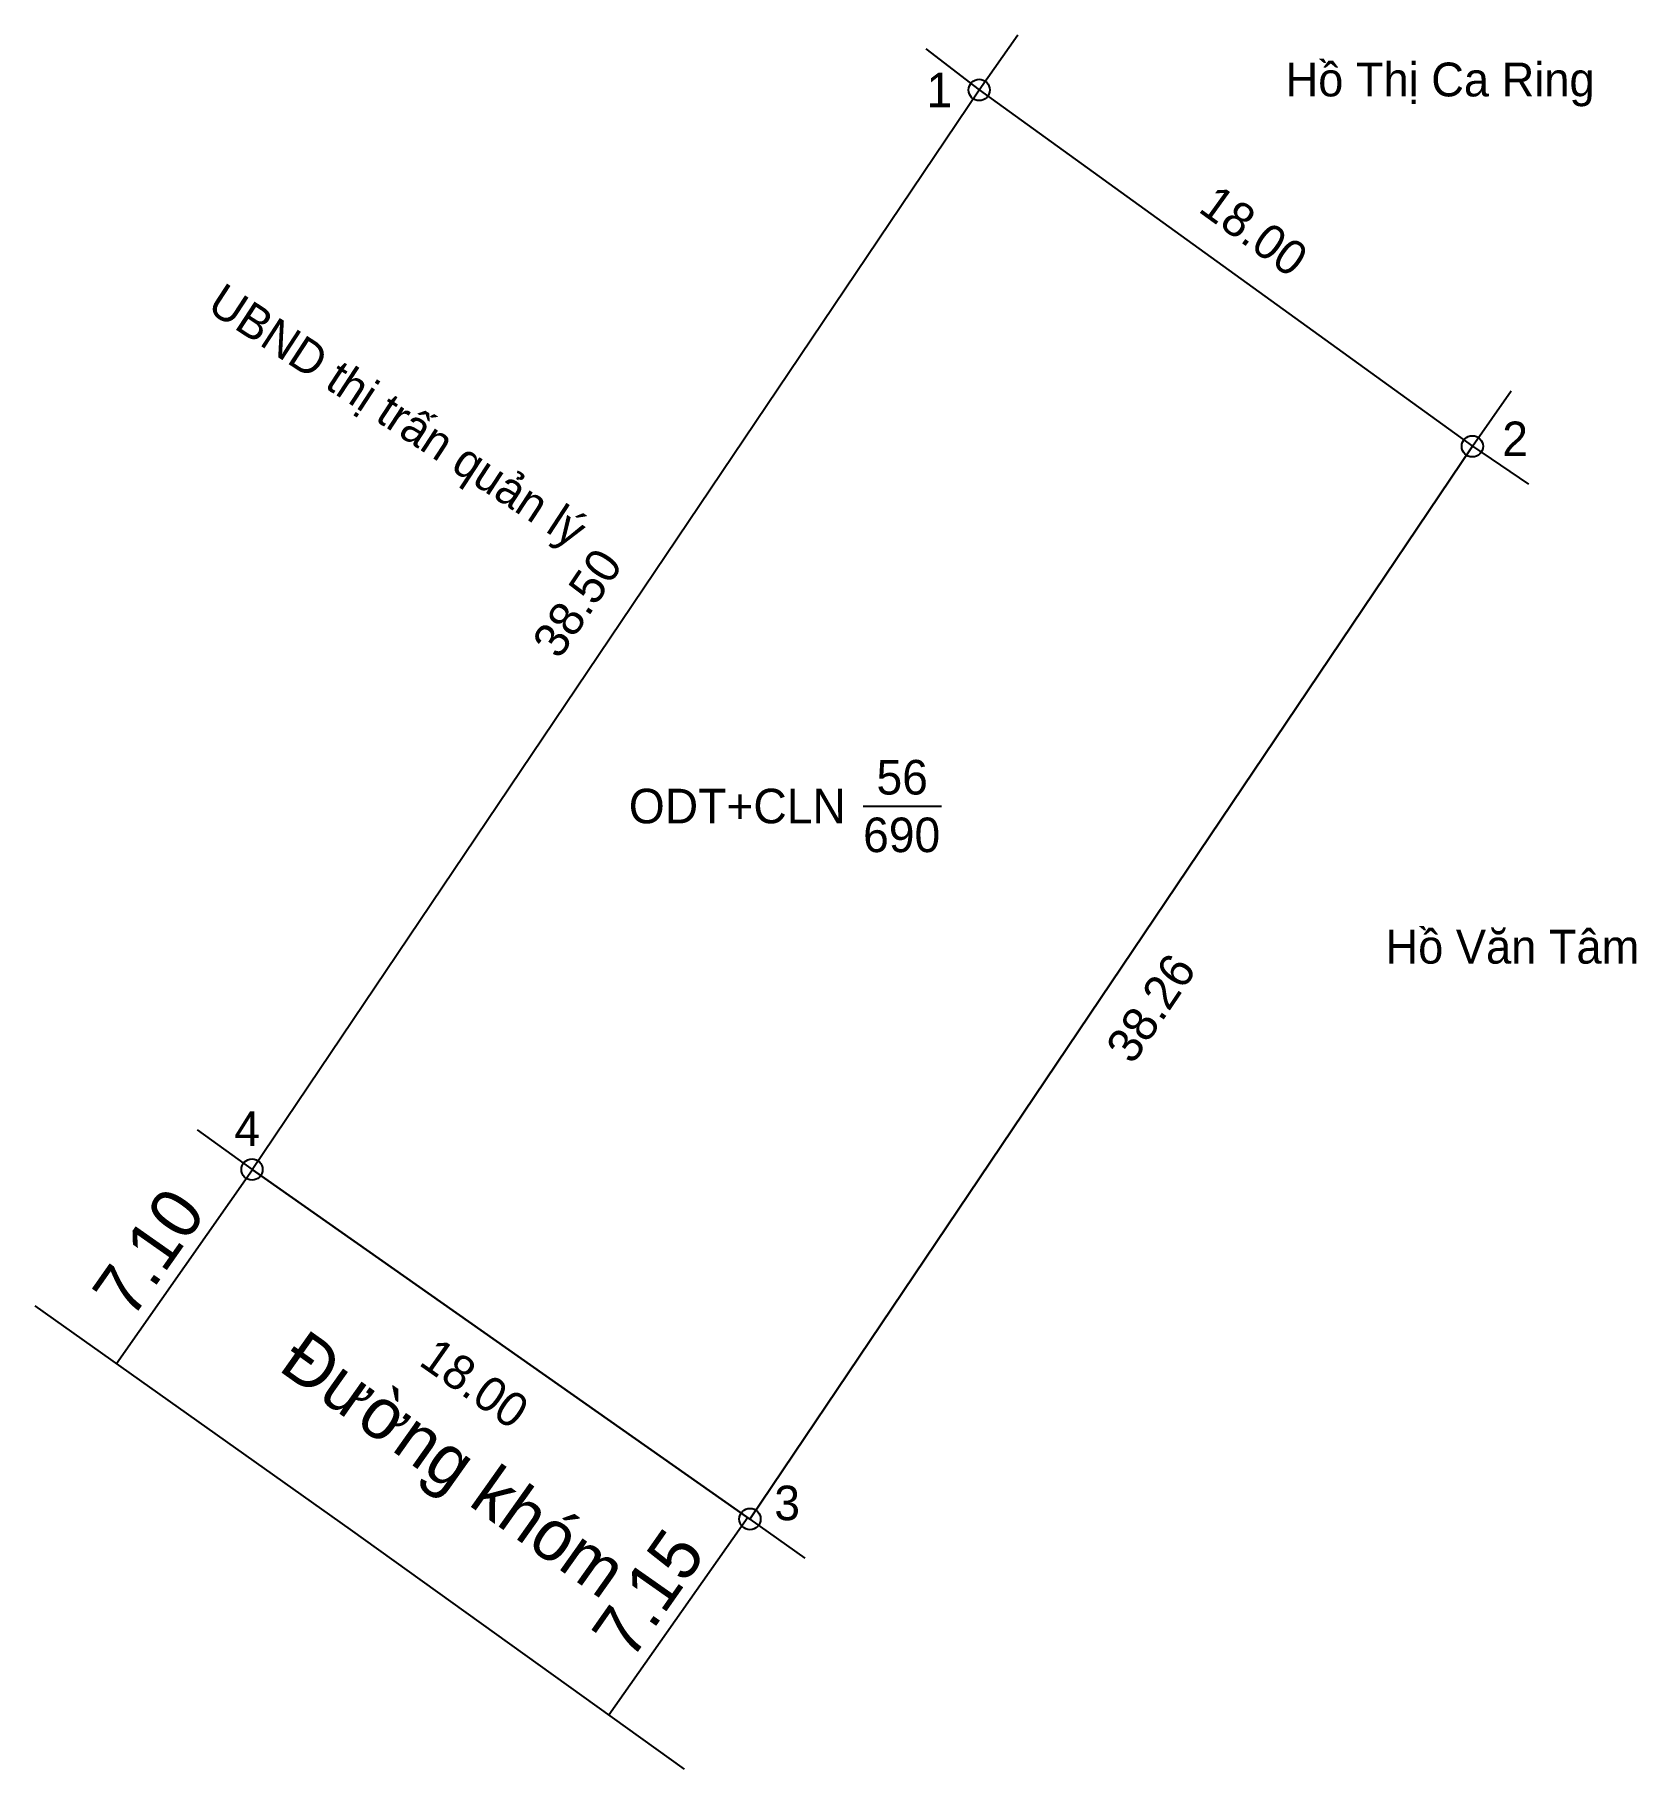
# Model space of a CAD drawing. Extents: x 535711.5 to 535758.9, y 1839165.1 to 1839216.4.
import ezdxf

# ---------------------------------------------------------------- set-up
doc = ezdxf.new("R2010")
doc.units = 0
for name, color, linetype in [('CanhThua', 7, 'Continuous'), ('ChieuDaiCanhThua', 7, 'Continuous'), ('Level 1', 7, 'Continuous'), ('Level 10', 7, 'Continuous'), ('Level 16', 7, 'Continuous'), ('MocDinhThua', 7, 'Continuous'), ('NhanDiaChinhThua', 7, 'Continuous'), ('SoHieuDinhThua', 7, 'Continuous')]:
    doc.layers.add(name, color=color, linetype=linetype)

msp = doc.modelspace()

# ---------------------------------------------------------------- linework, layer by layer
at = {"layer": 'CanhThua'}
for p, q in [((535717.96, 1839182.81), (535739.47, 1839214.74)), ((535739.47, 1839214.74), (535754.06, 1839204.2)), ((535754.06, 1839204.2), (535732.69, 1839172.47)), ((535732.69, 1839172.47), (535717.96, 1839182.81))]:
    msp.add_line(p, q, dxfattribs=at)
at = {"layer": 'Level 10'}
for p, q in [((535737.891, 1839215.953), (535739.47, 1839214.74)), ((535739.47, 1839214.74), (535740.618, 1839216.375)), ((535717.96, 1839182.81), (535739.47, 1839214.74)), ((535739.47, 1839214.74), (535754.06, 1839204.2)), ((535754.06, 1839204.2), (535755.209, 1839205.837)), ((535732.69, 1839172.47), (535754.06, 1839204.2)), ((535754.06, 1839204.2), (535755.715, 1839203.077)), ((535716.34, 1839183.984), (535717.96, 1839182.81)), ((535717.979, 1839182.797), (535713.951, 1839177.059)), ((535717.96, 1839182.81), (535732.69, 1839172.47)), ((535711.532, 1839178.775), (535720.86, 1839172.16)), ((535732.623, 1839172.517), (535728.517, 1839166.668)), ((535732.69, 1839172.47), (535734.315, 1839171.312)), ((535720.86, 1839172.16), (535730.746, 1839165.069))]:
    msp.add_line(p, q, dxfattribs=at)
at = {"layer": 'MocDinhThua'}
for centre in [(535739.47, 1839214.74), (535754.06, 1839204.2), (535717.96, 1839182.81), (535732.69, 1839172.47)]:
    msp.add_circle(centre, 0.315, dxfattribs=at)
at = {"layer": 'NhanDiaChinhThua'}
msp.add_line((535736.037, 1839193.56), (535738.351, 1839193.56), dxfattribs=at)

# ---------------------------------------------------------------- texts
at = {"layer": 'ChieuDaiCanhThua'}
for s, rotation, p in [('18.00', 324.1552, (535745.914, 1839211.166)), ('38.50', 56.0334, (535727.047, 1839197.869)), ('38.26', 56.0399, (535744.013, 1839185.883)), ('18.00', 324.9323, (535722.856, 1839177.053))]:
    msp.add_text(s, height=1.0223, rotation=rotation, dxfattribs=at).set_placement(p)
at = {"layer": 'Level 1'}
for s, rotation, p in [('7.10', 54.9323, (535714.393, 1839178.341)), ('Đường khóm', 324.6585, (535718.699, 1839176.897)), ('7.15', 54.9323, (535729.17, 1839168.25))]:
    msp.add_text(s, height=1.5, rotation=rotation, dxfattribs=at).set_placement(p)
at = {"layer": 'Level 16'}
for s, height, p in [('Hồ Thị Ca Ring', 1.00002, (535748.533, 1839214.55)), ('Hồ Văn Tâm', 1, (535751.49, 1839188.9))]:
    msp.add_text(s, height=height, dxfattribs=at).set_placement(p)
msp.add_text('UBND thị trấn quản lý', height=1.00002, rotation=326.8833, dxfattribs=at).set_placement((535716.587, 1839208.232))
at = {"layer": 'NhanDiaChinhThua'}
for s, p in [('56', (535736.432, 1839193.901)), ('ODT+CLN', (535729.106, 1839193.049)), ('690', (535736.037, 1839192.197))]:
    msp.add_text(s, height=1.0223, dxfattribs=at).set_placement(p)
at = {"layer": 'SoHieuDinhThua'}
for s, p in [('1', (535737.911, 1839214.229)), ('2', (535754.943, 1839203.91)), ('4', (535717.44, 1839183.508)), ('3', (535733.41, 1839172.437))]:
    msp.add_text(s, height=1.022, dxfattribs=at).set_placement(p)

doc.saveas('drawing.dxf')
